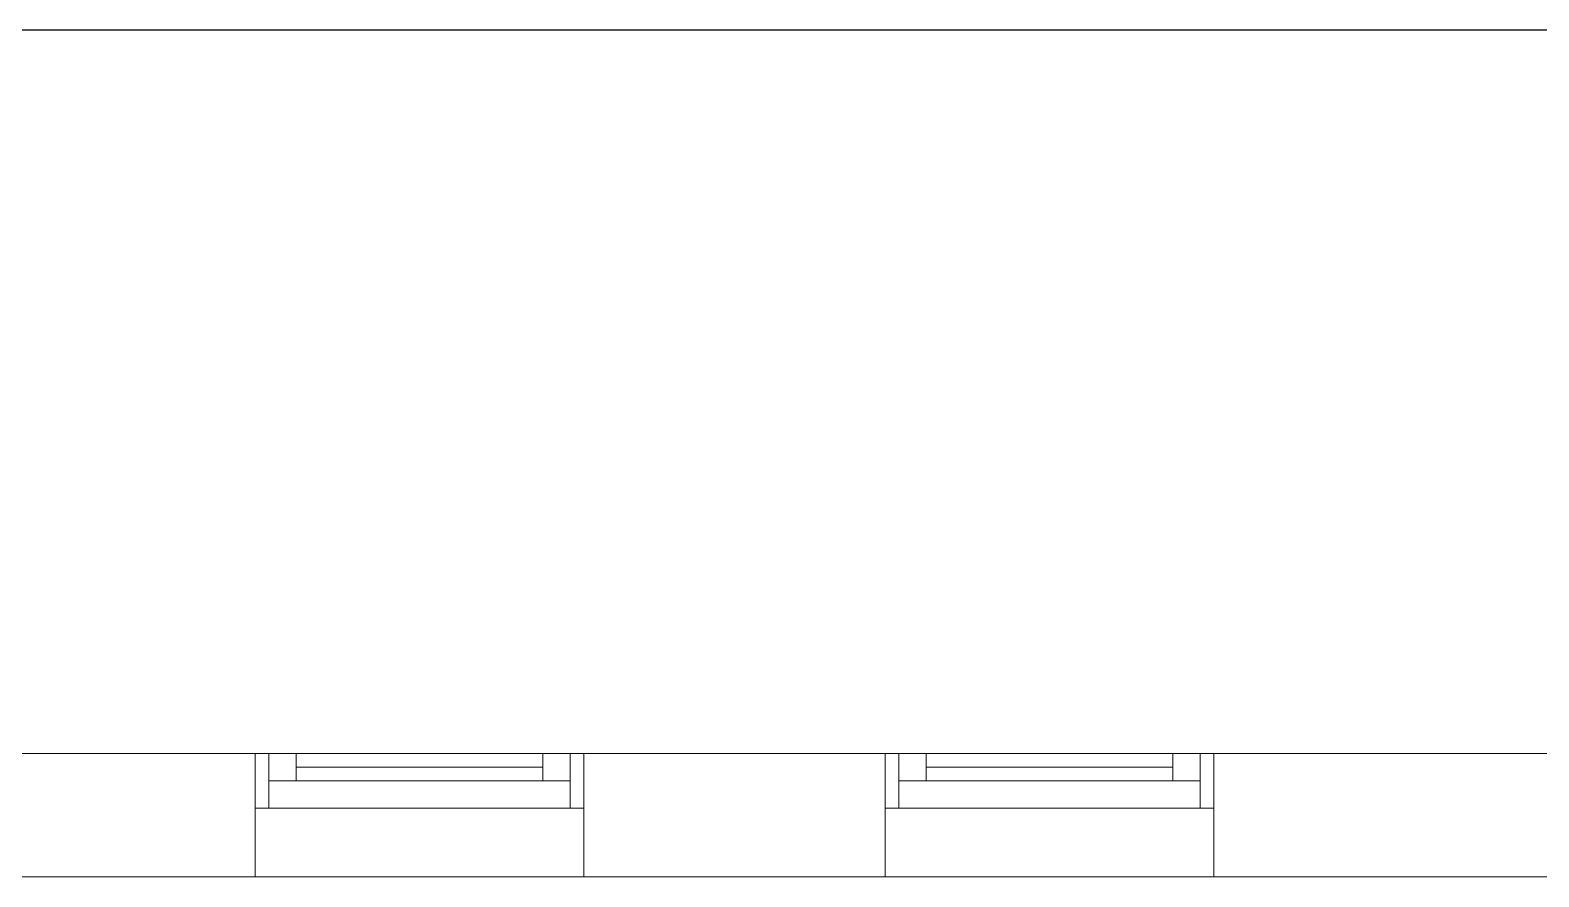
# Model space of a CAD drawing. Header units: metres. Extents: x -18745 to 220762, y -1579758 to -1356048.
# Drawn here: x 119677 to 122431, y -1471183 to -1469638 of the extents above; entities that cross this region are included whole.
import ezdxf

# ---------------------------------------------------------------- set-up
doc = ezdxf.new("R2010")
doc.units = ezdxf.units.M
doc.layers.get('0').update_dxf_attribs({"lineweight": 0})
for name, color, linetype, lineweight in [('A-100 - Copy$0$Aluminum', 8, 'Continuous', 0), ('A-100 - Copy$0$Proj', 8, 'Continuous', 0), ('A-100 - Copy$0$Walls', 8, 'Continuous', 0)]:
    doc.layers.add(name, color=color, linetype=linetype, lineweight=lineweight)
doc.layers.add('A-100 - Copy$0$axes', color=8, linetype='Continuous')

# ---------------------------------------------------------------- blocks, each defined once
blk = doc.blocks.new('A-100 - Copy')
at = {"layer": 'A-100 - Copy$0$Aluminum'}
for p, q in [((120088.3, -1470957.7), (120688.3, -1470957.7)), ((120113.3, -1471057.7), (120113.3, -1470957.7)), ((120163.3, -1471007.7), (120163.3, -1470957.7)), ((120613.3, -1471007.7), (120613.3, -1470957.7)), ((120663.3, -1471057.7), (120663.3, -1470957.7)), ((121838.3, -1470957.7), (121238.3, -1470957.7)), ((121263.3, -1471057.7), (121263.3, -1470957.7)), ((121313.3, -1471007.7), (121313.3, -1470957.7)), ((121763.3, -1471007.7), (121763.3, -1470957.7)), ((121813.3, -1471057.7), (121813.3, -1470957.7)), ((120613.3, -1470982.7), (120163.3, -1470982.7)), ((121313.3, -1470982.7), (121763.3, -1470982.7)), ((120113.3, -1471007.7), (120663.3, -1471007.7)), ((121813.3, -1471007.7), (121263.3, -1471007.7)), ((120088.3, -1471057.7), (120688.3, -1471057.7)), ((121838.3, -1471057.7), (121238.3, -1471057.7))]:
    blk.add_line(p, q, dxfattribs=at)
at = {"layer": 'A-100 - Copy$0$axes'}
blk.add_line((215795, -1469637.7, 2.4), (83877.8, -1469637.7, 2.4), dxfattribs=at)
at = {"layer": 'A-100 - Copy$0$Proj'}
for p, q in [((120688.3, -1471182.7), (120088.3, -1471182.7)), ((121238.3, -1471182.7), (121838.3, -1471182.7))]:
    blk.add_line(p, q, dxfattribs=at)
at = {"layer": 'A-100 - Copy$0$Walls'}
for p, q in [((120088.3, -1470957.7), (118498.3, -1470957.7)), ((120088.3, -1470957.7), (120088.3, -1471182.7)), ((121238.3, -1470957.7), (120688.3, -1470957.7)), ((120688.3, -1470957.7), (120688.3, -1471182.7)), ((121238.3, -1470957.7), (121238.3, -1471182.7)), ((121838.3, -1470957.7), (123428.3, -1470957.7)), ((121838.3, -1470957.7), (121838.3, -1471182.7)), ((120088.3, -1471182.7), (118498.3, -1471182.7)), ((121238.3, -1471182.7), (120688.3, -1471182.7)), ((123428.3, -1471182.7), (121838.3, -1471182.7))]:
    blk.add_line(p, q, dxfattribs=at)

msp = doc.modelspace()

# ---------------------------------------------------------------- block references
msp.add_blockref('A-100 - Copy', (0, 0))

doc.saveas('drawing.dxf')
